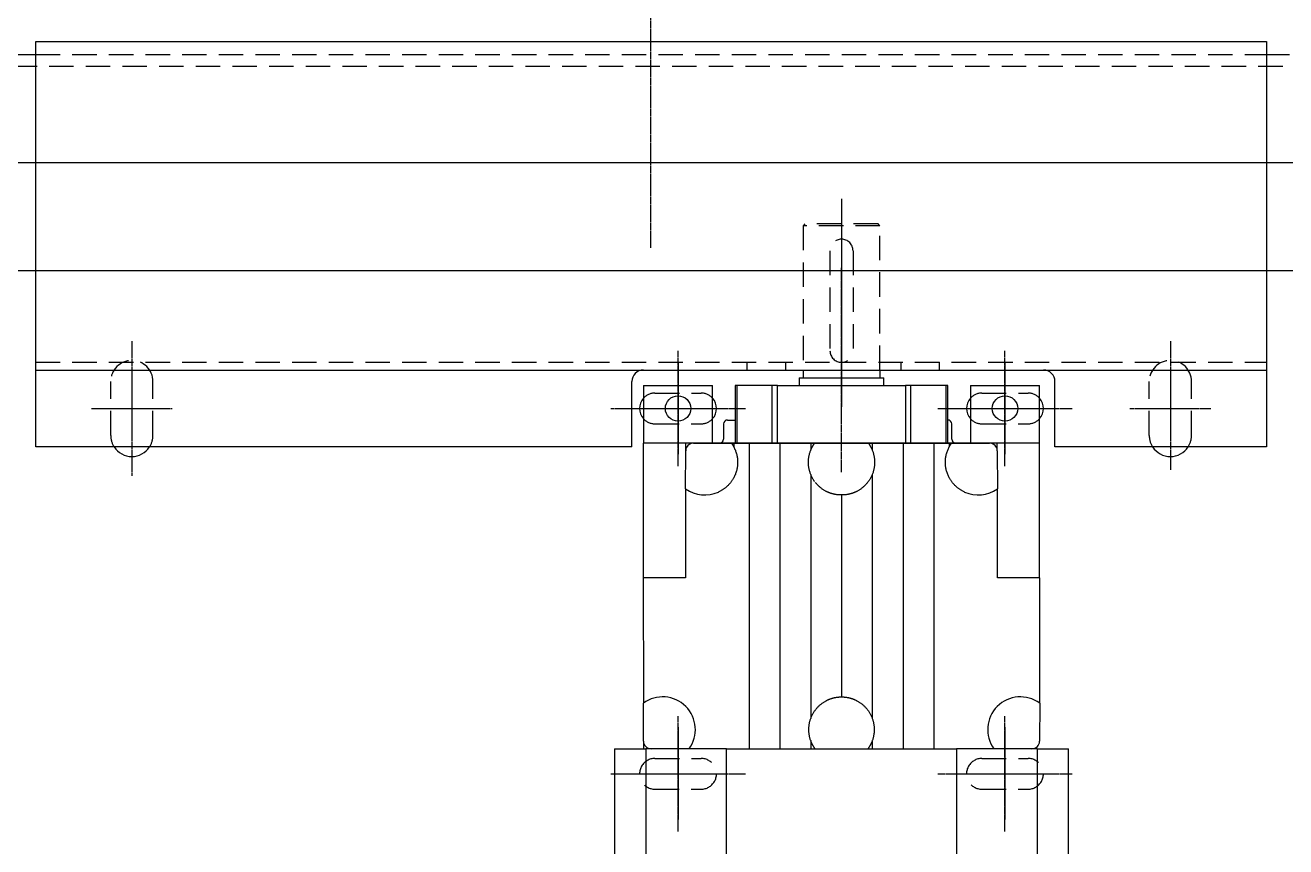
# Model space of a CAD drawing. Header units: millimetres. Extents: x 3220 to 226993, y 817 to 176024.
# Drawn here: x 44637.3 to 44965.1, y 157541.9 to 157755.5 of the extents above; entities that cross this region are included whole.
import ezdxf

# ---------------------------------------------------------------- set-up
doc = ezdxf.new("R2010")
doc.units = ezdxf.units.MM
doc.linetypes.add('HARTLIJN', pattern=[1, 0.84, -0.08, 0, -0.08])
doc.linetypes.add('HIDDEN', pattern=[9.525, 6.35, -3.175])
for name, color, linetype in [('CONSTR_LINE', 6, 'Continuous'), ('HARTLIJN', 1, 'HARTLIJN'), ('LIJN-035', 7, 'Continuous'), ('MAATVOERING', 1, 'Continuous'), ('STIPPELLIJN', 4, 'HIDDEN')]:
    doc.layers.add(name, color=color, linetype=linetype)

# ---------------------------------------------------------------- blocks, each defined once
blk = doc.blocks.new('Level 0m')
blk.add_lwpolyline([(2800, -16100), (5200, -16100), (5200, -13550), (2800, -13550)], close=True)
blk = doc.blocks.new('09.Bodem R. vk24x24 (bovenaanzicht)')
at = {"layer": 'LIJN-035'}
blk.add_line((-1235, -1235), (-1235, 1235), dxfattribs=at)
blk = doc.blocks.new('Motorreductor (baz)')
at = {"color": 7, "linetype": 'Continuous'}
for p, q in [((-88.61, 101.5), (-135.61, 101.5)), ((-88.61, 101.5), (-88.61, 93.35)), ((-88.61, 93.35), (-135.61, 93.35)), ((-86.61, 94), (-88.61, 94)), ((-88.61, 93.06), (-88.61, 93.35)), ((-88.61, 87.4), (-88.61, 93.06)), ((-88.55, 92.5), (-88.61, 92.5)), ((-86.61, 94), (-76.75, 94.02)), ((-44.11, 94.07), (-76.75, 94.02)), ((-44.11, 83.06), (-44.11, 94.07)), ((-44.11, 94), (-9.11, 94)), ((-9.11, 83), (-9.11, 94)), ((4.84, 94), (-9.11, 94)), ((5.84, 94), (4.84, 94)), ((5.84, 94), (5.84, 76)), ((-88.61, 86.69), (-88.61, 87.4)), ((-88.61, 72.42), (-88.61, 86.69)), ((-20.97, 83.02), (-44.11, 83.06)), ((-20.97, 83.02), (-11.11, 83)), ((-11.11, 83), (-9.11, 83)), ((-9.11, 2), (-9.11, 83)), ((-9.11, 81), (-9.11, 71.13)), ((-9.11, 76), (4.84, 76)), ((4.84, 76), (5.84, 76)), ((-135.61, 72.42), (-88.61, 72.42)), ((-88.61, 72.42), (-88.61, 12.58)), ((-21.78, 74.35), (-21.85, 74.5)), ((-21.71, 74.19), (-21.78, 74.35)), ((-21.63, 74.04), (-21.71, 74.19)), ((-21.55, 73.9), (-21.63, 74.04)), ((-21.47, 73.75), (-21.55, 73.9)), ((-21.38, 73.61), (-21.47, 73.75)), ((-21.3, 73.47), (-21.38, 73.61)), ((-21.21, 73.33), (-21.3, 73.47)), ((-21.12, 73.19), (-21.21, 73.33)), ((-21.03, 73.06), (-21.12, 73.19)), ((-20.93, 72.93), (-21.03, 73.06)), ((-20.84, 72.81), (-20.93, 72.93)), ((-20.74, 72.69), (-20.84, 72.81)), ((-20.65, 72.57), (-20.74, 72.69)), ((-20.55, 72.45), (-20.65, 72.57)), ((-20.44, 72.33), (-20.55, 72.45)), ((-20.34, 72.22), (-20.44, 72.33)), ((-20.23, 72.1), (-20.34, 72.22)), ((-20.12, 71.99), (-20.23, 72.1)), ((-4.11, 73.15), (-8.11, 73.15)), ((-3.11, 72.15), (-3.11, 70.15)), ((-20.01, 71.88), (-20.12, 71.99)), ((-19.9, 71.77), (-20.01, 71.88)), ((-19.78, 71.67), (-19.9, 71.77)), ((-19.66, 71.57), (-19.78, 71.67)), ((-19.54, 71.46), (-19.66, 71.57)), ((-19.42, 71.36), (-19.54, 71.46)), ((-19.3, 71.27), (-19.42, 71.36)), ((-19.17, 71.17), (-19.3, 71.27)), ((-19.05, 71.08), (-19.17, 71.17)), ((-18.92, 70.99), (-19.05, 71.08)), ((-18.79, 70.9), (-18.92, 70.99)), ((-18.65, 70.82), (-18.79, 70.9)), ((-18.52, 70.73), (-18.65, 70.82)), ((-18.38, 70.65), (-18.52, 70.73)), ((-18.25, 70.58), (-18.38, 70.65)), ((-18.11, 70.5), (-18.25, 70.58)), ((-17.9, 70.39), (-18.11, 70.5)), ((-17.69, 70.29), (-17.9, 70.39)), ((-17.47, 70.19), (-17.69, 70.29)), ((-17.26, 70.1), (-17.47, 70.19)), ((-17.03, 70.02), (-17.26, 70.1)), ((-16.81, 69.94), (-17.03, 70.02)), ((-16.58, 69.87), (-16.81, 69.94)), ((-16.35, 69.8), (-16.58, 69.87)), ((-16.11, 69.74), (-16.35, 69.8)), ((-15.88, 69.69), (-16.11, 69.74)), ((-15.64, 69.64), (-15.88, 69.69)), ((-15.41, 69.6), (-15.64, 69.64)), ((-15.17, 69.57), (-15.41, 69.6)), ((-14.93, 69.54), (-15.17, 69.57)), ((-14.69, 69.52), (-14.93, 69.54)), ((-14.46, 69.51), (-14.69, 69.52)), ((-14.23, 69.5), (-14.46, 69.51)), ((-13.99, 69.5), (-14.23, 69.5)), ((-13.76, 69.51), (-13.99, 69.5)), ((-13.52, 69.52), (-13.76, 69.51)), ((-13.29, 69.54), (-13.52, 69.52)), ((-13.05, 69.57), (-13.29, 69.54)), ((-12.81, 69.6), (-13.05, 69.57)), ((-12.58, 69.64), (-12.81, 69.6)), ((-12.34, 69.69), (-12.58, 69.64)), ((-12.1, 69.74), (-12.34, 69.69)), ((-11.87, 69.8), (-12.1, 69.74)), ((-11.64, 69.87), (-11.87, 69.8)), ((-11.41, 69.94), (-11.64, 69.87)), ((-11.19, 70.02), (-11.41, 69.94)), ((-10.96, 70.1), (-11.19, 70.02)), ((-10.74, 70.19), (-10.96, 70.1)), ((-10.53, 70.29), (-10.74, 70.19)), ((-10.32, 70.39), (-10.53, 70.29)), ((-10.11, 70.5), (-10.32, 70.39)), ((-10.08, 70.52), (-10.11, 70.5)), ((-9.11, 70.5), (-10.11, 70.5)), ((-10.05, 70.53), (-10.08, 70.52)), ((-10.02, 70.55), (-10.05, 70.53)), ((-9.99, 70.56), (-10.02, 70.55)), ((-9.96, 70.58), (-9.99, 70.56)), ((-9.93, 70.6), (-9.96, 70.58)), ((-9.9, 70.61), (-9.93, 70.6)), ((-9.87, 70.63), (-9.9, 70.61)), ((-9.84, 70.65), (-9.87, 70.63)), ((-9.81, 70.66), (-9.84, 70.65)), ((-9.78, 70.68), (-9.81, 70.66)), ((-9.76, 70.7), (-9.78, 70.68)), ((-9.73, 70.72), (-9.76, 70.7)), ((-9.7, 70.73), (-9.73, 70.72)), ((-9.67, 70.75), (-9.7, 70.73)), ((-9.64, 70.77), (-9.67, 70.75)), ((-9.61, 70.79), (-9.64, 70.77)), ((-9.58, 70.8), (-9.61, 70.79)), ((-9.55, 70.82), (-9.58, 70.8)), ((-9.53, 70.84), (-9.55, 70.82)), ((-9.5, 70.86), (-9.53, 70.84)), ((-9.47, 70.88), (-9.5, 70.86)), ((-9.44, 70.9), (-9.47, 70.88)), ((-9.41, 70.91), (-9.44, 70.9)), ((-9.39, 70.93), (-9.41, 70.91)), ((-9.36, 70.95), (-9.39, 70.93)), ((-9.33, 70.97), (-9.36, 70.95)), ((-9.3, 70.99), (-9.33, 70.97)), ((-9.27, 71.01), (-9.3, 70.99)), ((-9.25, 71.03), (-9.27, 71.01)), ((-9.22, 71.05), (-9.25, 71.03)), ((-9.19, 71.07), (-9.22, 71.05)), ((-9.16, 71.09), (-9.19, 71.07)), ((-9.14, 71.11), (-9.16, 71.09)), ((-9.11, 71.13), (-9.14, 71.11)), ((-9.11, 71.13), (-9.11, 70.5)), ((-9.11, 70.5), (-9.11, 66.5)), ((5.89, 70.15), (-9.11, 70.15)), ((5.89, 69.7), (-9.11, 69.7)), ((5.89, 69.72), (5.89, 70.15)), ((5.89, 60.52), (5.89, 69.7)), ((-9.11, 66.5), (-88.61, 66.5)), ((-9.11, 66.5), (-9.11, 62.5)), ((-9.11, 62.5), (-9.11, 58.5)), ((-9.11, 60.52), (5.89, 60.52)), ((-9.11, 59.17), (5.89, 59.17)), ((5.89, 59.17), (5.89, 60.52)), ((5.89, 59.17), (5.89, 25.83)), ((-9.11, 58.5), (-88.61, 58.5)), ((-9.11, 58.5), (-9.11, 54.5)), ((-9.11, 54.5), (-9.11, 50.5)), ((7.89, 53.5), (5.89, 53.5)), ((7.89, 53.5), (7.89, 31.5)), ((-86.48, 50.5), (-88.61, 50.5)), ((-88.61, 49.37), (-88.56, 49.41)), ((-88.56, 49.41), (-88.5, 49.45)), ((-88.5, 49.45), (-88.45, 49.49)), ((-88.45, 49.49), (-88.39, 49.53)), ((-88.39, 49.53), (-88.34, 49.56)), ((-88.34, 49.56), (-88.28, 49.6)), ((-88.28, 49.6), (-88.22, 49.64)), ((-88.22, 49.64), (-88.17, 49.68)), ((-88.17, 49.68), (-88.11, 49.71)), ((-88.11, 49.71), (-88.05, 49.75)), ((-88.05, 49.75), (-87.99, 49.78)), ((-87.99, 49.78), (-87.93, 49.82)), ((-87.93, 49.82), (-87.87, 49.85)), ((-87.87, 49.85), (-87.81, 49.89)), ((-87.81, 49.89), (-87.75, 49.92)), ((-87.75, 49.92), (-87.69, 49.95)), ((-87.69, 49.95), (-87.63, 49.99)), ((-87.63, 49.99), (-87.57, 50.02)), ((-87.57, 50.02), (-87.51, 50.05)), ((-87.51, 50.05), (-87.45, 50.08)), ((-87.45, 50.08), (-87.39, 50.11)), ((-87.39, 50.11), (-87.32, 50.15)), ((-87.32, 50.15), (-87.26, 50.18)), ((-87.26, 50.18), (-87.2, 50.21)), ((-87.2, 50.21), (-87.13, 50.23)), ((-87.13, 50.23), (-87.07, 50.26)), ((-87.07, 50.26), (-87, 50.29)), ((-87, 50.29), (-86.94, 50.32)), ((-86.94, 50.32), (-86.88, 50.35)), ((-86.88, 50.35), (-86.81, 50.37)), ((-86.81, 50.37), (-86.74, 50.4)), ((-86.74, 50.4), (-86.68, 50.43)), ((-86.68, 50.43), (-86.61, 50.45)), ((-86.61, 50.45), (-86.55, 50.48)), ((-86.55, 50.48), (-86.48, 50.5)), ((-86.48, 50.5), (-86.32, 50.56)), ((-86.32, 50.56), (-86.16, 50.61)), ((-86.16, 50.61), (-85.99, 50.66)), ((-85.99, 50.66), (-85.83, 50.7)), ((-85.83, 50.7), (-85.66, 50.75)), ((-85.66, 50.75), (-85.5, 50.79)), ((-85.5, 50.79), (-85.33, 50.82)), ((-85.33, 50.82), (-85.17, 50.86)), ((-85.17, 50.86), (-85, 50.89)), ((-85, 50.89), (-84.83, 50.91)), ((-84.83, 50.91), (-84.67, 50.93)), ((-84.67, 50.93), (-84.5, 50.95)), ((-84.5, 50.95), (-84.34, 50.97)), ((-84.34, 50.97), (-84.17, 50.98)), ((-84.17, 50.98), (-84.01, 50.99)), ((-84.01, 50.99), (-83.85, 51)), ((-83.85, 51), (-83.69, 51)), ((-83.69, 51), (-83.53, 51)), ((-83.53, 51), (-83.37, 51)), ((-83.37, 51), (-83.21, 50.99)), ((-83.21, 50.99), (-83.04, 50.98)), ((-83.04, 50.98), (-82.88, 50.97)), ((-82.88, 50.97), (-82.71, 50.95)), ((-82.71, 50.95), (-82.55, 50.93)), ((-82.55, 50.93), (-82.38, 50.91)), ((-82.38, 50.91), (-82.22, 50.89)), ((-82.22, 50.89), (-82.05, 50.86)), ((-82.05, 50.86), (-81.88, 50.82)), ((-81.88, 50.82), (-81.72, 50.79)), ((-81.72, 50.79), (-81.55, 50.75)), ((-81.55, 50.75), (-81.39, 50.7)), ((-81.39, 50.7), (-81.22, 50.66)), ((-81.22, 50.66), (-81.06, 50.61)), ((-81.06, 50.61), (-80.9, 50.56)), ((-80.9, 50.56), (-80.74, 50.5)), ((-17.25, 50.5), (-80.74, 50.5)), ((-80.74, 50.5), (-80.56, 50.43)), ((-80.56, 50.43), (-80.39, 50.37)), ((-80.39, 50.37), (-80.21, 50.29)), ((-80.21, 50.29), (-80.04, 50.22)), ((-80.04, 50.22), (-79.87, 50.14)), ((-79.87, 50.14), (-79.71, 50.05)), ((-79.71, 50.05), (-79.55, 49.97)), ((-79.55, 49.97), (-79.38, 49.88)), ((-79.38, 49.88), (-79.23, 49.78)), ((-79.23, 49.78), (-79.07, 49.69)), ((-79.07, 49.69), (-78.92, 49.59)), ((-78.92, 49.59), (-78.77, 49.49)), ((-78.77, 49.49), (-78.63, 49.39)), ((-78.63, 49.39), (-78.49, 49.28)), ((-78.49, 49.28), (-78.35, 49.18)), ((-78.35, 49.18), (-78.21, 49.07)), ((-19.53, 49.15), (-19.39, 49.26)), ((-19.12, 49.46), (-18.98, 49.57)), ((-18.98, 49.57), (-18.84, 49.66)), ((-18.84, 49.66), (-18.69, 49.76)), ((-18.69, 49.76), (-18.54, 49.85)), ((-18.54, 49.85), (-18.39, 49.95)), ((-18.39, 49.95), (-18.23, 50.03)), ((-18.23, 50.03), (-18.07, 50.12)), ((-18.07, 50.12), (-17.91, 50.2)), ((-17.91, 50.2), (-17.75, 50.28)), ((-17.75, 50.28), (-17.58, 50.36)), ((-17.58, 50.36), (-17.41, 50.43)), ((-17.41, 50.43), (-17.25, 50.5)), ((-17.25, 50.5), (-17.07, 50.57)), ((-17.07, 50.57), (-16.9, 50.63)), ((-16.9, 50.63), (-16.72, 50.69)), ((-16.72, 50.69), (-16.54, 50.75)), ((-16.54, 50.75), (-16.36, 50.8)), ((-16.36, 50.8), (-16.18, 50.84)), ((-16.18, 50.84), (-16, 50.89)), ((-16, 50.89), (-15.82, 50.93)), ((-15.82, 50.93), (-15.63, 50.96)), ((-15.63, 50.96), (-15.45, 50.99)), ((-15.45, 50.99), (-15.27, 51.02)), ((-15.27, 51.02), (-15.09, 51.04)), ((-15.09, 51.04), (-14.91, 51.06)), ((-14.91, 51.06), (-14.73, 51.08)), ((-14.73, 51.08), (-14.55, 51.09)), ((-14.55, 51.09), (-14.37, 51.1)), ((-14.37, 51.1), (-14.2, 51.1)), ((-14.2, 51.1), (-14.02, 51.1)), ((-14.02, 51.1), (-13.85, 51.1)), ((-13.85, 51.1), (-13.67, 51.09)), ((-13.67, 51.09), (-13.49, 51.08)), ((-13.49, 51.08), (-13.31, 51.06)), ((-13.31, 51.06), (-13.13, 51.04)), ((-13.13, 51.04), (-12.95, 51.02)), ((-12.95, 51.02), (-12.76, 50.99)), ((-12.76, 50.99), (-12.58, 50.96)), ((-12.58, 50.96), (-12.4, 50.93)), ((-12.4, 50.93), (-12.22, 50.89)), ((-12.22, 50.89), (-12.04, 50.84)), ((-12.04, 50.84), (-11.86, 50.8)), ((-11.86, 50.8), (-11.68, 50.75)), ((-11.68, 50.75), (-11.5, 50.69)), ((-11.5, 50.69), (-11.32, 50.63)), ((-11.32, 50.63), (-11.15, 50.57)), ((-11.15, 50.57), (-10.97, 50.5)), ((-10.97, 50.5), (-10.91, 50.48)), ((-9.11, 50.5), (-10.97, 50.5)), ((-10.91, 50.48), (-10.86, 50.45)), ((-10.86, 50.45), (-10.8, 50.43)), ((-10.8, 50.43), (-10.74, 50.4)), ((-10.74, 50.4), (-10.68, 50.38)), ((-10.68, 50.38), (-10.62, 50.35)), ((-10.62, 50.35), (-10.57, 50.33)), ((-10.57, 50.33), (-10.51, 50.3)), ((-10.51, 50.3), (-10.46, 50.27)), ((-10.46, 50.27), (-10.4, 50.25)), ((-10.4, 50.25), (-10.34, 50.22)), ((-10.34, 50.22), (-10.29, 50.19)), ((-10.29, 50.19), (-10.23, 50.17)), ((-10.23, 50.17), (-10.18, 50.14)), ((-10.18, 50.14), (-10.13, 50.11)), ((-10.13, 50.11), (-10.07, 50.08)), ((-10.07, 50.08), (-10.02, 50.05)), ((-10.02, 50.05), (-9.96, 50.02)), ((-9.96, 50.02), (-9.91, 49.99)), ((-9.91, 49.99), (-9.86, 49.96)), ((-9.86, 49.96), (-9.81, 49.93)), ((-9.81, 49.93), (-9.76, 49.9)), ((-9.76, 49.9), (-9.71, 49.87)), ((-9.71, 49.87), (-9.66, 49.84)), ((-9.66, 49.84), (-9.61, 49.81)), ((-9.61, 49.81), (-9.56, 49.78)), ((-9.56, 49.78), (-9.51, 49.75)), ((-9.51, 49.75), (-9.46, 49.71)), ((-9.46, 49.71), (-9.41, 49.68)), ((-9.41, 49.68), (-9.36, 49.65)), ((-9.36, 49.65), (-9.31, 49.61)), ((-9.31, 49.61), (-9.26, 49.58)), ((-9.26, 49.58), (-9.21, 49.54)), ((-9.21, 49.54), (-9.16, 49.51)), ((-9.16, 49.51), (-9.11, 49.47)), ((-9.11, 50.5), (-9.11, 49.47)), ((-9.11, 49.47), (-9.11, 35.53)), ((-78.21, 49.07), (-78.08, 48.95)), ((-78.08, 48.95), (-77.94, 48.83)), ((-77.94, 48.83), (-77.81, 48.71)), ((-77.81, 48.71), (-77.68, 48.59)), ((-77.68, 48.59), (-77.55, 48.46)), ((-77.55, 48.46), (-77.43, 48.33)), ((-77.43, 48.33), (-77.3, 48.2)), ((-77.3, 48.2), (-77.19, 48.07)), ((-77.19, 48.07), (-77.07, 47.93)), ((-77.07, 47.93), (-76.96, 47.79)), ((-76.96, 47.79), (-76.85, 47.65)), ((-76.85, 47.65), (-76.74, 47.51)), ((-76.74, 47.51), (-76.64, 47.37)), ((-76.64, 47.37), (-76.54, 47.22)), ((-76.54, 47.22), (-76.45, 47.08)), ((-76.45, 47.08), (-76.36, 46.94)), ((-76.36, 46.94), (-76.27, 46.79)), ((-76.27, 46.79), (-76.19, 46.64)), ((-76.19, 46.64), (-76.11, 46.5)), ((-76.11, 46.5), (-76.06, 46.4)), ((-76.06, 46.4), (-76.01, 46.3)), ((-76.01, 46.3), (-75.96, 46.2)), ((-75.96, 46.2), (-75.91, 46.1)), ((-75.91, 46.1), (-75.86, 45.99)), ((-75.86, 45.99), (-75.81, 45.89)), ((-75.81, 45.89), (-75.77, 45.78)), ((-21.99, 45.79), (-21.95, 45.89)), ((-21.95, 45.89), (-21.9, 46)), ((-21.9, 46), (-21.86, 46.1)), ((-21.86, 46.1), (-21.81, 46.2)), ((-21.81, 46.2), (-21.76, 46.3)), ((-21.76, 46.3), (-21.71, 46.4)), ((-21.71, 46.4), (-21.66, 46.5)), ((-21.66, 46.5), (-21.59, 46.64)), ((-21.59, 46.64), (-21.51, 46.78)), ((-21.51, 46.78), (-21.43, 46.93)), ((-21.43, 46.93), (-21.34, 47.07)), ((-21.34, 47.07), (-21.25, 47.21)), ((-21.25, 47.21), (-21.16, 47.35)), ((-21.16, 47.35), (-21.06, 47.49)), ((-21.06, 47.49), (-20.96, 47.63)), ((-20.96, 47.63), (-20.86, 47.77)), ((-20.86, 47.77), (-20.75, 47.91)), ((-20.75, 47.91), (-20.64, 48.04)), ((-20.64, 48.04), (-20.53, 48.17)), ((-20.53, 48.17), (-20.41, 48.31)), ((-20.41, 48.31), (-20.29, 48.43)), ((-20.29, 48.43), (-20.17, 48.56)), ((-20.17, 48.56), (-20.04, 48.68)), ((-20.04, 48.68), (-19.92, 48.81)), ((-19.92, 48.81), (-19.79, 48.92)), ((-19.79, 48.92), (-19.66, 49.04)), ((-19.66, 49.04), (-19.53, 49.15)), ((-75.77, 45.78), (-75.72, 45.67)), ((-75.72, 45.67), (-75.68, 45.56)), ((-75.68, 45.56), (-75.64, 45.45)), ((-75.64, 45.45), (-75.6, 45.34)), ((-75.6, 45.34), (-75.56, 45.23)), ((-75.56, 45.23), (-75.52, 45.12)), ((-75.52, 45.12), (-75.49, 45)), ((-75.49, 45), (-75.45, 44.89)), ((-75.45, 44.89), (-75.42, 44.77)), ((-75.42, 44.77), (-75.39, 44.66)), ((-75.39, 44.66), (-75.36, 44.54)), ((-75.36, 44.54), (-75.33, 44.42)), ((-75.33, 44.42), (-75.3, 44.31)), ((-75.3, 44.31), (-75.28, 44.19)), ((-75.28, 44.19), (-75.25, 44.07)), ((-75.25, 44.07), (-75.23, 43.95)), ((-75.23, 43.95), (-75.21, 43.83)), ((-75.21, 43.83), (-75.2, 43.71)), ((-75.2, 43.71), (-75.18, 43.59)), ((-75.18, 43.59), (-75.16, 43.47)), ((-75.16, 43.47), (-75.15, 43.35)), ((-75.15, 43.35), (-75.14, 43.23)), ((-75.14, 43.23), (-75.13, 43.11)), ((-75.13, 43.11), (-75.12, 42.98)), ((-75.12, 42.98), (-75.12, 42.86)), ((-75.12, 42.86), (-75.11, 42.74)), ((-75.11, 42.74), (-75.11, 42.62)), ((-75.11, 42.62), (-75.11, 42.5)), ((-22.61, 42.79), (-22.6, 42.91)), ((-22.61, 42.67), (-22.61, 42.79)), ((-22.61, 42.55), (-22.61, 42.67)), ((-22.6, 43.03), (-22.59, 43.15)), ((-22.6, 42.91), (-22.6, 43.03)), ((-22.59, 43.15), (-22.58, 43.27)), ((-22.58, 43.27), (-22.57, 43.39)), ((-22.57, 43.39), (-22.56, 43.5)), ((-22.56, 43.5), (-22.55, 43.62)), ((-22.55, 43.62), (-22.53, 43.74)), ((-22.53, 43.74), (-22.51, 43.86)), ((-22.51, 43.86), (-22.5, 43.98)), ((-22.5, 43.98), (-22.48, 44.1)), ((-22.48, 44.1), (-22.45, 44.21)), ((-22.45, 44.21), (-22.43, 44.33)), ((-22.43, 44.33), (-22.41, 44.45)), ((-22.41, 44.45), (-22.38, 44.56)), ((-22.38, 44.56), (-22.35, 44.68)), ((-22.35, 44.68), (-22.32, 44.79)), ((-22.32, 44.79), (-22.29, 44.91)), ((-22.29, 44.91), (-22.26, 45.02)), ((-22.26, 45.02), (-22.22, 45.13)), ((-22.22, 45.13), (-22.19, 45.24)), ((-22.19, 45.24), (-22.15, 45.35)), ((-22.15, 45.35), (-22.11, 45.46)), ((-22.11, 45.46), (-22.07, 45.57)), ((-22.07, 45.57), (-22.03, 45.68)), ((-22.03, 45.68), (-21.99, 45.79)), ((-75.72, 39.33), (-75.77, 39.22)), ((-75.68, 39.44), (-75.72, 39.33)), ((-75.64, 39.55), (-75.68, 39.44)), ((-75.6, 39.66), (-75.64, 39.55)), ((-75.56, 39.77), (-75.6, 39.66)), ((-75.52, 39.89), (-75.56, 39.77)), ((-75.49, 40), (-75.52, 39.89)), ((-75.45, 40.11), (-75.49, 40)), ((-75.42, 40.23), (-75.45, 40.11)), ((-75.39, 40.34), (-75.42, 40.23)), ((-75.36, 40.46), (-75.39, 40.34)), ((-75.33, 40.58), (-75.36, 40.46)), ((-75.3, 40.7), (-75.33, 40.58)), ((-75.28, 40.81), (-75.3, 40.7)), ((-75.25, 40.93), (-75.28, 40.81)), ((-75.23, 41.05), (-75.25, 40.93)), ((-75.21, 41.17), (-75.23, 41.05)), ((-75.19, 41.29), (-75.21, 41.17)), ((-75.18, 41.41), (-75.19, 41.29)), ((-75.16, 41.53), (-75.18, 41.41)), ((-75.15, 41.65), (-75.16, 41.53)), ((-75.14, 41.77), (-75.15, 41.65)), ((-75.13, 41.9), (-75.14, 41.77)), ((-75.12, 42.02), (-75.13, 41.9)), ((-75.11, 42.26), (-75.12, 42.14)), ((-75.12, 42.14), (-75.12, 42.02)), ((-22.61, 42.5), (-75.11, 42.5)), ((-75.11, 42.5), (-75.11, 42.38)), ((-75.11, 42.38), (-75.11, 42.26)), ((-22.61, 42.54), (-22.61, 42.55)), ((-22.61, 42.55), (-22.61, 42.55)), ((-22.61, 42.55), (-22.61, 42.55)), ((-22.61, 42.55), (-22.61, 42.55)), ((-22.61, 42.53), (-22.61, 42.54)), ((-22.61, 42.54), (-22.61, 42.54)), ((-22.61, 42.54), (-22.61, 42.54)), ((-22.61, 42.54), (-22.61, 42.54)), ((-22.61, 42.54), (-22.61, 42.54)), ((-22.61, 42.54), (-22.61, 42.54)), ((-22.61, 42.54), (-22.61, 42.54)), ((-22.61, 42.52), (-22.61, 42.53)), ((-22.61, 42.53), (-22.61, 42.53)), ((-22.61, 42.53), (-22.61, 42.53)), ((-22.61, 42.53), (-22.61, 42.53)), ((-22.61, 42.53), (-22.61, 42.53)), ((-22.61, 42.53), (-22.61, 42.53)), ((-22.61, 42.53), (-22.61, 42.53)), ((-22.61, 42.51), (-22.61, 42.52)), ((-22.61, 42.52), (-22.61, 42.52)), ((-22.61, 42.52), (-22.61, 42.52)), ((-22.61, 42.52), (-22.61, 42.52)), ((-22.61, 42.52), (-22.61, 42.52)), ((-22.61, 42.52), (-22.61, 42.52)), ((-22.61, 42.52), (-22.61, 42.52)), ((-22.61, 42.5), (-22.61, 42.51)), ((-22.61, 42.51), (-22.61, 42.51)), ((-22.61, 42.51), (-22.61, 42.51)), ((-22.61, 42.51), (-22.61, 42.51)), ((-22.61, 42.51), (-22.61, 42.51)), ((-22.61, 42.51), (-22.61, 42.51)), ((-22.61, 42.51), (-22.61, 42.51)), ((-22.61, 42.5), (-22.61, 42.5)), ((-22.61, 42.5), (-22.61, 42.5)), ((-22.61, 42.5), (-22.61, 42.5)), ((-22.61, 42.49), (-22.61, 42.5)), ((-22.61, 42.5), (-22.61, 42.5)), ((-22.61, 42.5), (-22.61, 42.5)), ((-22.61, 42.5), (-22.61, 42.5)), ((-22.61, 42.48), (-22.61, 42.49)), ((-22.61, 42.49), (-22.61, 42.49)), ((-22.61, 42.49), (-22.61, 42.49)), ((-22.61, 42.49), (-22.61, 42.49)), ((-22.61, 42.49), (-22.61, 42.49)), ((-22.61, 42.49), (-22.61, 42.49)), ((-22.61, 42.49), (-22.61, 42.49)), ((-22.61, 42.47), (-22.61, 42.48)), ((-22.61, 42.48), (-22.61, 42.48)), ((-22.61, 42.48), (-22.61, 42.48)), ((-22.61, 42.48), (-22.61, 42.48)), ((-22.61, 42.48), (-22.61, 42.48)), ((-22.61, 42.48), (-22.61, 42.48)), ((-22.61, 42.48), (-22.61, 42.48)), ((-22.61, 42.46), (-22.61, 42.47)), ((-22.61, 42.47), (-22.61, 42.47)), ((-22.61, 42.47), (-22.61, 42.47)), ((-22.61, 42.47), (-22.61, 42.47)), ((-22.61, 42.47), (-22.61, 42.47)), ((-22.61, 42.47), (-22.61, 42.47)), ((-22.61, 42.47), (-22.61, 42.47)), ((-22.61, 42.45), (-22.61, 42.46)), ((-22.61, 42.46), (-22.61, 42.46)), ((-22.61, 42.46), (-22.61, 42.46)), ((-22.61, 42.46), (-22.61, 42.46)), ((-22.61, 42.46), (-22.61, 42.46)), ((-22.61, 42.46), (-22.61, 42.46)), ((-22.61, 42.46), (-22.61, 42.46)), ((-22.61, 42.45), (-22.61, 42.45)), ((-22.61, 42.45), (-22.61, 42.45)), ((-22.61, 42.45), (-22.61, 42.45)), ((-22.61, 42.33), (-22.61, 42.45)), ((-22.61, 42.21), (-22.61, 42.33)), ((-22.6, 42.09), (-22.61, 42.21)), ((-22.6, 41.97), (-22.6, 42.09)), ((-22.59, 41.85), (-22.6, 41.97)), ((-22.58, 41.73), (-22.59, 41.85)), ((-22.57, 41.62), (-22.58, 41.73)), ((-22.56, 41.5), (-22.57, 41.62)), ((-22.55, 41.38), (-22.56, 41.5)), ((-22.53, 41.26), (-22.55, 41.38)), ((-22.51, 41.14), (-22.53, 41.26)), ((-22.5, 41.02), (-22.51, 41.14)), ((-22.48, 40.9), (-22.5, 41.02)), ((-22.45, 40.79), (-22.48, 40.9)), ((-22.43, 40.67), (-22.45, 40.79)), ((-22.41, 40.55), (-22.43, 40.67)), ((-22.38, 40.44), (-22.41, 40.55)), ((-22.35, 40.32), (-22.38, 40.44)), ((-22.32, 40.21), (-22.35, 40.32)), ((-22.29, 40.1), (-22.32, 40.21)), ((-22.26, 39.98), (-22.29, 40.1)), ((-22.22, 39.87), (-22.26, 39.98)), ((-22.19, 39.76), (-22.22, 39.87)), ((-22.15, 39.65), (-22.19, 39.76)), ((-22.11, 39.54), (-22.15, 39.65)), ((-22.07, 39.43), (-22.11, 39.54)), ((-22.03, 39.32), (-22.07, 39.43)), ((-9.49, 42.6), (-9.52, 42.55)), ((-9.52, 42.55), (-9.49, 42.5)), ((-9.49, 42.5), (-9.52, 42.45)), ((-9.52, 42.45), (-9.49, 42.4)), ((-78.07, 36.05), (-78.21, 35.94)), ((-77.94, 36.17), (-78.07, 36.05)), ((-77.8, 36.29), (-77.94, 36.17)), ((-77.67, 36.42), (-77.8, 36.29)), ((-77.55, 36.54), (-77.67, 36.42)), ((-77.42, 36.67), (-77.55, 36.54)), ((-77.3, 36.81), (-77.42, 36.67)), ((-77.18, 36.94), (-77.3, 36.81)), ((-77.06, 37.08), (-77.18, 36.94)), ((-76.95, 37.21), (-77.06, 37.08)), ((-76.84, 37.35), (-76.95, 37.21)), ((-76.74, 37.5), (-76.84, 37.35)), ((-76.64, 37.64), (-76.74, 37.5)), ((-76.54, 37.78), (-76.64, 37.64)), ((-76.45, 37.92), (-76.54, 37.78)), ((-76.36, 38.07), (-76.45, 37.92)), ((-76.27, 38.21), (-76.36, 38.07)), ((-76.19, 38.36), (-76.27, 38.21)), ((-76.11, 38.5), (-76.19, 38.36)), ((-76.06, 38.6), (-76.11, 38.5)), ((-76.01, 38.7), (-76.06, 38.6)), ((-75.95, 38.8), (-76.01, 38.7)), ((-75.91, 38.91), (-75.95, 38.8)), ((-75.86, 39.01), (-75.91, 38.91)), ((-75.81, 39.12), (-75.86, 39.01)), ((-75.77, 39.22), (-75.81, 39.12)), ((-21.99, 39.22), (-22.03, 39.32)), ((-21.95, 39.11), (-21.99, 39.22)), ((-21.9, 39.01), (-21.95, 39.11)), ((-21.86, 38.9), (-21.9, 39.01)), ((-21.81, 38.8), (-21.86, 38.9)), ((-21.76, 38.7), (-21.81, 38.8)), ((-21.71, 38.6), (-21.76, 38.7)), ((-21.66, 38.5), (-21.71, 38.6)), ((-21.59, 38.36), (-21.66, 38.5)), ((-21.51, 38.22), (-21.59, 38.36)), ((-21.43, 38.08), (-21.51, 38.22)), ((-21.34, 37.94), (-21.43, 38.08)), ((-21.25, 37.79), (-21.34, 37.94)), ((-21.16, 37.65), (-21.25, 37.79)), ((-21.06, 37.51), (-21.16, 37.65)), ((-20.96, 37.38), (-21.06, 37.51)), ((-20.86, 37.24), (-20.96, 37.38)), ((-20.75, 37.1), (-20.86, 37.24)), ((-20.64, 36.97), (-20.75, 37.1)), ((-20.53, 36.83), (-20.64, 36.97)), ((-20.42, 36.7), (-20.53, 36.83)), ((-20.3, 36.57), (-20.42, 36.7)), ((-20.17, 36.45), (-20.3, 36.57)), ((-20.05, 36.32), (-20.17, 36.45)), ((-19.92, 36.2), (-20.05, 36.32)), ((-19.79, 36.08), (-19.92, 36.2)), ((-19.66, 35.97), (-19.79, 36.08)), ((-88.56, 35.59), (-88.61, 35.63)), ((-86.48, 34.5), (-88.61, 34.5)), ((-88.5, 35.55), (-88.56, 35.59)), ((-88.45, 35.51), (-88.5, 35.55)), ((-88.39, 35.47), (-88.45, 35.51)), ((-88.34, 35.44), (-88.39, 35.47)), ((-88.28, 35.4), (-88.34, 35.44)), ((-88.22, 35.36), (-88.28, 35.4)), ((-88.17, 35.32), (-88.22, 35.36)), ((-88.11, 35.29), (-88.17, 35.32)), ((-88.05, 35.25), (-88.11, 35.29)), ((-87.99, 35.22), (-88.05, 35.25)), ((-87.93, 35.18), (-87.99, 35.22)), ((-87.87, 35.15), (-87.93, 35.18)), ((-87.81, 35.11), (-87.87, 35.15)), ((-87.75, 35.08), (-87.81, 35.11)), ((-87.69, 35.05), (-87.75, 35.08)), ((-87.63, 35.01), (-87.69, 35.05)), ((-87.57, 34.98), (-87.63, 35.01)), ((-87.51, 34.95), (-87.57, 34.98)), ((-87.45, 34.92), (-87.51, 34.95)), ((-87.39, 34.89), (-87.45, 34.92)), ((-87.32, 34.85), (-87.39, 34.89)), ((-87.26, 34.82), (-87.32, 34.85)), ((-87.2, 34.79), (-87.26, 34.82)), ((-87.13, 34.77), (-87.2, 34.79)), ((-87.07, 34.74), (-87.13, 34.77)), ((-87, 34.71), (-87.07, 34.74)), ((-86.94, 34.68), (-87, 34.71)), ((-86.88, 34.65), (-86.94, 34.68)), ((-86.81, 34.63), (-86.88, 34.65)), ((-86.74, 34.6), (-86.81, 34.63)), ((-86.68, 34.57), (-86.74, 34.6)), ((-86.61, 34.55), (-86.68, 34.57)), ((-86.55, 34.52), (-86.61, 34.55)), ((-86.48, 34.5), (-86.55, 34.52)), ((-86.32, 34.44), (-86.48, 34.5)), ((-86.16, 34.39), (-86.32, 34.44)), ((-85.99, 34.34), (-86.16, 34.39)), ((-85.83, 34.3), (-85.99, 34.34)), ((-85.66, 34.25), (-85.83, 34.3)), ((-85.5, 34.21), (-85.66, 34.25)), ((-85.33, 34.18), (-85.5, 34.21)), ((-85.17, 34.14), (-85.33, 34.18)), ((-85, 34.11), (-85.17, 34.14)), ((-84.84, 34.09), (-85, 34.11)), ((-84.67, 34.07), (-84.84, 34.09)), ((-84.5, 34.05), (-84.67, 34.07)), ((-84.34, 34.03), (-84.5, 34.05)), ((-84.18, 34.02), (-84.34, 34.03)), ((-84.01, 34.01), (-84.18, 34.02)), ((-83.85, 34), (-84.01, 34.01)), ((-83.69, 34), (-83.85, 34)), ((-83.53, 34), (-83.69, 34)), ((-83.37, 34), (-83.53, 34)), ((-83.21, 34.01), (-83.37, 34)), ((-83.04, 34.02), (-83.21, 34.01)), ((-82.88, 34.03), (-83.04, 34.02)), ((-82.71, 34.05), (-82.88, 34.03)), ((-82.55, 34.07), (-82.71, 34.05)), ((-82.38, 34.09), (-82.55, 34.07)), ((-82.22, 34.11), (-82.38, 34.09)), ((-82.05, 34.14), (-82.22, 34.11)), ((-81.88, 34.18), (-82.05, 34.14)), ((-81.72, 34.21), (-81.88, 34.18)), ((-81.55, 34.25), (-81.72, 34.21)), ((-81.39, 34.3), (-81.55, 34.25)), ((-81.22, 34.34), (-81.39, 34.3)), ((-81.06, 34.39), (-81.22, 34.34)), ((-80.9, 34.44), (-81.06, 34.39)), ((-80.74, 34.5), (-80.9, 34.44)), ((-80.56, 34.57), (-80.74, 34.5)), ((-17.25, 34.5), (-80.74, 34.5)), ((-80.38, 34.64), (-80.56, 34.57)), ((-80.21, 34.71), (-80.38, 34.64)), ((-80.04, 34.78), (-80.21, 34.71)), ((-79.87, 34.87), (-80.04, 34.78)), ((-79.71, 34.95), (-79.87, 34.87)), ((-79.54, 35.04), (-79.71, 34.95)), ((-79.38, 35.13), (-79.54, 35.04)), ((-79.22, 35.22), (-79.38, 35.13)), ((-79.07, 35.31), (-79.22, 35.22)), ((-78.92, 35.41), (-79.07, 35.31)), ((-78.77, 35.51), (-78.92, 35.41)), ((-78.62, 35.61), (-78.77, 35.51)), ((-78.48, 35.72), (-78.62, 35.61)), ((-78.34, 35.83), (-78.48, 35.72)), ((-78.21, 35.94), (-78.34, 35.83)), ((-19.53, 35.85), (-19.66, 35.97)), ((-19.4, 35.75), (-19.53, 35.85)), ((-19.26, 35.64), (-19.4, 35.75)), ((-19.12, 35.54), (-19.26, 35.64)), ((-18.98, 35.44), (-19.12, 35.54)), ((-18.84, 35.34), (-18.98, 35.44)), ((-18.69, 35.24), (-18.84, 35.34)), ((-18.54, 35.15), (-18.69, 35.24)), ((-18.39, 35.06), (-18.54, 35.15)), ((-18.23, 34.97), (-18.39, 35.06)), ((-18.07, 34.88), (-18.23, 34.97)), ((-17.91, 34.8), (-18.07, 34.88)), ((-17.75, 34.72), (-17.91, 34.8)), ((-17.58, 34.64), (-17.75, 34.72)), ((-17.42, 34.57), (-17.58, 34.64)), ((-17.25, 34.5), (-17.42, 34.57)), ((-17.07, 34.43), (-17.25, 34.5)), ((-16.9, 34.37), (-17.07, 34.43)), ((-16.72, 34.31), (-16.9, 34.37)), ((-16.54, 34.25), (-16.72, 34.31)), ((-16.36, 34.2), (-16.54, 34.25)), ((-16.18, 34.16), (-16.36, 34.2)), ((-16, 34.11), (-16.18, 34.16)), ((-15.82, 34.07), (-16, 34.11)), ((-15.63, 34.04), (-15.82, 34.07)), ((-15.45, 34.01), (-15.63, 34.04)), ((-15.27, 33.98), (-15.45, 34.01)), ((-15.09, 33.96), (-15.27, 33.98)), ((-14.91, 33.94), (-15.09, 33.96)), ((-14.73, 33.92), (-14.91, 33.94)), ((-14.55, 33.91), (-14.73, 33.92)), ((-14.37, 33.9), (-14.55, 33.91)), ((-14.2, 33.9), (-14.37, 33.9)), ((-14.02, 33.9), (-14.2, 33.9)), ((-13.84, 33.9), (-14.02, 33.9)), ((-13.67, 33.91), (-13.84, 33.9)), ((-13.49, 33.92), (-13.67, 33.91)), ((-13.31, 33.94), (-13.49, 33.92)), ((-13.13, 33.96), (-13.31, 33.94)), ((-12.95, 33.98), (-13.13, 33.96)), ((-12.76, 34.01), (-12.95, 33.98)), ((-12.58, 34.04), (-12.76, 34.01)), ((-12.4, 34.07), (-12.58, 34.04)), ((-12.22, 34.11), (-12.4, 34.07)), ((-12.04, 34.16), (-12.22, 34.11)), ((-11.86, 34.2), (-12.04, 34.16)), ((-11.68, 34.25), (-11.86, 34.2)), ((-11.5, 34.31), (-11.68, 34.25)), ((-11.32, 34.37), (-11.5, 34.31)), ((-11.15, 34.43), (-11.32, 34.37)), ((-10.97, 34.5), (-11.15, 34.43)), ((-10.91, 34.52), (-10.97, 34.5)), ((-9.11, 34.5), (-10.97, 34.5)), ((-10.86, 34.55), (-10.91, 34.52)), ((-10.8, 34.57), (-10.86, 34.55)), ((-10.74, 34.6), (-10.8, 34.57)), ((-10.68, 34.62), (-10.74, 34.6)), ((-10.62, 34.65), (-10.68, 34.62)), ((-10.57, 34.67), (-10.62, 34.65)), ((-10.51, 34.7), (-10.57, 34.67)), ((-10.46, 34.73), (-10.51, 34.7)), ((-10.4, 34.75), (-10.46, 34.73)), ((-10.34, 34.78), (-10.4, 34.75)), ((-10.29, 34.81), (-10.34, 34.78)), ((-10.23, 34.83), (-10.29, 34.81)), ((-10.18, 34.86), (-10.23, 34.83)), ((-10.13, 34.89), (-10.18, 34.86)), ((-10.07, 34.92), (-10.13, 34.89)), ((-10.02, 34.95), (-10.07, 34.92)), ((-9.97, 34.98), (-10.02, 34.95)), ((-9.91, 35.01), (-9.97, 34.98)), ((-9.86, 35.04), (-9.91, 35.01)), ((-9.81, 35.07), (-9.86, 35.04)), ((-9.76, 35.1), (-9.81, 35.07)), ((-9.71, 35.13), (-9.76, 35.1)), ((-9.66, 35.16), (-9.71, 35.13)), ((-9.61, 35.19), (-9.66, 35.16)), ((-9.56, 35.22), (-9.61, 35.19)), ((-9.51, 35.25), (-9.56, 35.22)), ((-9.46, 35.29), (-9.51, 35.25)), ((-9.41, 35.32), (-9.46, 35.29)), ((-9.36, 35.35), (-9.41, 35.32)), ((-9.31, 35.39), (-9.36, 35.35)), ((-9.26, 35.42), (-9.31, 35.39)), ((-9.21, 35.46), (-9.26, 35.42)), ((-9.16, 35.49), (-9.21, 35.46)), ((-9.11, 35.53), (-9.16, 35.49)), ((-9.11, 35.53), (-9.11, 34.5)), ((-9.11, 34.5), (-9.11, 30.5)), ((-9.11, 30.5), (-9.11, 26.5)), ((5.89, 31.5), (7.89, 31.5)), ((-9.11, 26.5), (-88.61, 26.5)), ((-9.11, 26.5), (-9.11, 22.5)), ((5.89, 25.83), (-9.11, 25.83)), ((-9.11, 24.48), (5.89, 24.48)), ((5.89, 24.48), (5.89, 25.83)), ((5.89, 15.3), (5.89, 24.48)), ((-9.11, 22.5), (-9.11, 18.5)), ((-9.11, 18.5), (-88.61, 18.5)), ((-9.11, 18.5), (-9.11, 14.5)), ((-20.11, 13.02), (-20, 13.12)), ((-20, 13.12), (-19.89, 13.23)), ((-19.89, 13.23), (-19.77, 13.34)), ((-19.77, 13.34), (-19.66, 13.44)), ((-19.66, 13.44), (-19.54, 13.54)), ((-19.54, 13.54), (-19.42, 13.64)), ((-19.42, 13.64), (-19.29, 13.74)), ((-19.29, 13.74), (-19.17, 13.83)), ((-19.17, 13.83), (-19.04, 13.92)), ((-19.04, 13.92), (-18.91, 14.01)), ((-18.91, 14.01), (-18.78, 14.1)), ((-18.78, 14.1), (-18.65, 14.18)), ((-18.65, 14.18), (-18.52, 14.27)), ((-18.52, 14.27), (-18.38, 14.35)), ((-18.38, 14.35), (-18.25, 14.42)), ((-18.25, 14.42), (-18.11, 14.5)), ((-18.11, 14.5), (-17.9, 14.61)), ((-17.9, 14.61), (-17.69, 14.71)), ((-17.69, 14.71), (-17.47, 14.81)), ((-17.47, 14.81), (-17.25, 14.9)), ((-17.25, 14.9), (-17.03, 14.98)), ((-17.03, 14.98), (-16.8, 15.06)), ((-16.8, 15.06), (-16.57, 15.13)), ((-16.57, 15.13), (-16.34, 15.2)), ((-16.34, 15.2), (-16.11, 15.26)), ((-16.11, 15.26), (-15.88, 15.31)), ((-15.88, 15.31), (-15.64, 15.36)), ((-15.64, 15.36), (-15.4, 15.4)), ((-15.4, 15.4), (-15.17, 15.43)), ((-15.17, 15.43), (-14.93, 15.46)), ((-14.93, 15.46), (-14.69, 15.48)), ((-14.69, 15.48), (-14.46, 15.49)), ((-14.46, 15.49), (-14.23, 15.5)), ((-14.23, 15.5), (-13.99, 15.5)), ((-13.99, 15.5), (-13.76, 15.49)), ((-13.76, 15.49), (-13.52, 15.48)), ((-13.52, 15.48), (-13.29, 15.46)), ((-13.29, 15.46), (-13.05, 15.43)), ((-13.05, 15.43), (-12.81, 15.4)), ((-12.81, 15.4), (-12.58, 15.36)), ((-12.58, 15.36), (-12.34, 15.31)), ((-12.34, 15.31), (-12.11, 15.26)), ((-12.11, 15.26), (-11.87, 15.2)), ((-11.87, 15.2), (-11.64, 15.13)), ((-11.64, 15.13), (-11.41, 15.06)), ((-11.41, 15.06), (-11.19, 14.98)), ((-11.19, 14.98), (-10.96, 14.9)), ((-10.96, 14.9), (-10.75, 14.81)), ((-10.75, 14.81), (-10.53, 14.71)), ((-10.53, 14.71), (-10.32, 14.61)), ((-10.32, 14.61), (-10.11, 14.5)), ((-10.11, 14.5), (-10.08, 14.48)), ((-9.11, 14.5), (-10.11, 14.5)), ((-10.08, 14.48), (-10.05, 14.47)), ((-10.05, 14.47), (-10.02, 14.45)), ((-10.02, 14.45), (-9.99, 14.44)), ((-9.99, 14.44), (-9.96, 14.42)), ((-9.96, 14.42), (-9.93, 14.4)), ((-9.93, 14.4), (-9.9, 14.39)), ((-9.9, 14.39), (-9.87, 14.37)), ((-9.87, 14.37), (-9.84, 14.35)), ((-9.84, 14.35), (-9.81, 14.34)), ((-9.81, 14.34), (-9.78, 14.32)), ((-9.78, 14.32), (-9.76, 14.3)), ((-9.76, 14.3), (-9.73, 14.28)), ((-9.73, 14.28), (-9.7, 14.27)), ((-9.7, 14.27), (-9.67, 14.25)), ((-9.67, 14.25), (-9.64, 14.23)), ((-9.64, 14.23), (-9.61, 14.21)), ((-9.61, 14.21), (-9.58, 14.2)), ((-9.58, 14.2), (-9.55, 14.18)), ((-9.55, 14.18), (-9.53, 14.16)), ((-9.53, 14.16), (-9.5, 14.14)), ((-9.5, 14.14), (-9.47, 14.12)), ((-9.47, 14.12), (-9.44, 14.1)), ((-9.44, 14.1), (-9.41, 14.09)), ((-9.41, 14.09), (-9.39, 14.07)), ((-9.39, 14.07), (-9.36, 14.05)), ((-9.36, 14.05), (-9.33, 14.03)), ((-9.33, 14.03), (-9.3, 14.01)), ((-9.3, 14.01), (-9.27, 13.99)), ((-9.27, 13.99), (-9.25, 13.97)), ((-9.25, 13.97), (-9.22, 13.95)), ((-9.22, 13.95), (-9.19, 13.93)), ((-9.19, 13.93), (-9.16, 13.91)), ((-9.16, 13.91), (-9.14, 13.89)), ((-9.14, 13.89), (-9.11, 13.87)), ((-9.11, 15.3), (5.89, 15.3)), ((-9.11, 14.85), (5.89, 14.85)), ((-9.11, 14.5), (-9.11, 13.87)), ((-9.11, 13.87), (-9.11, 4)), ((-8.11, 13.85), (-4.11, 13.85)), ((5.89, 14.85), (5.89, 15.3)), ((-88.61, 12.58), (-135.61, 12.58)), ((-88.61, -1.69), (-88.61, 12.58)), ((-21.85, 10.5), (-21.78, 10.65)), ((-21.78, 10.65), (-21.71, 10.81)), ((-21.71, 10.81), (-21.63, 10.96)), ((-21.63, 10.96), (-21.55, 11.1)), ((-21.55, 11.1), (-21.47, 11.25)), ((-21.47, 11.25), (-21.38, 11.4)), ((-21.38, 11.4), (-21.3, 11.54)), ((-21.3, 11.54), (-21.21, 11.68)), ((-21.21, 11.68), (-21.12, 11.81)), ((-21.12, 11.81), (-21.02, 11.95)), ((-21.02, 11.95), (-20.93, 12.08)), ((-20.93, 12.08), (-20.83, 12.2)), ((-20.83, 12.2), (-20.74, 12.32)), ((-20.74, 12.32), (-20.64, 12.44)), ((-20.64, 12.44), (-20.54, 12.56)), ((-20.54, 12.56), (-20.43, 12.68)), ((-20.43, 12.68), (-20.33, 12.79)), ((-20.33, 12.79), (-20.22, 12.9)), ((-20.22, 12.9), (-20.11, 13.02)), ((4.84, 9), (-9.11, 9)), ((5.84, 9), (4.84, 9)), ((5.84, 9), (5.84, -9)), ((-44.11, 1.94), (-20.97, 1.98)), ((-44.11, -9.07), (-44.11, 1.94)), ((-11.11, 2), (-20.97, 1.98)), ((-11.11, 2), (-9.11, 2)), ((-9.11, -9), (-9.11, 2)), ((-88.61, -2.4), (-88.61, -1.69)), ((-88.61, -8.06), (-88.61, -2.4)), ((-88.61, -8.35), (-135.61, -8.35)), ((-88.55, -7.5), (-88.61, -7.5)), ((-88.61, -8.35), (-88.61, -8.06)), ((-88.61, -8.35), (-88.61, -16.5)), ((-76.75, -9.02), (-86.61, -9)), ((-76.75, -9.02), (-44.11, -9.07)), ((-44.11, -9), (-9.11, -9)), ((-9.11, -9), (4.84, -9)), ((4.84, -9), (5.84, -9)), ((-135.61, -16.5), (-88.61, -16.5))]:
    blk.add_line(p, q, dxfattribs=at)
at = {"color": 3, "linetype": 'Continuous'}
blk.add_line((54.41, 42.5), (0.3, 42.5), dxfattribs=at)
at = {"color": 7, "linetype": 'Continuous'}
for centre in [(-0.11, 85), (-0.11, 0)]:
    blk.add_circle(centre, 3.3, dxfattribs=at)
for centre, radius, start, end in [((-83.61, 89), 8.5, 233.9681, 36.1755), ((-86.61, 92), 2, 90, 180), ((-14.11, 78), 8.5, 143.8245, 204.3157), ((-11.11, 81), 2, 0, 90), ((-8.11, 74.15), 1, 180, 270), ((-4.11, 72.15), 1, 0, 90), ((-8.11, 12.85), 1, 90, 180), ((-4.11, 14.85), 1, 270, 359.9636), ((-14.11, 7), 8.5, 155.6843, 216.1755), ((-83.61, -4), 8.5, 323.8245, 126.0319), ((-11.11, 4), 2, 270, 0), ((-86.61, -7), 2, 180, 270)]:
    blk.add_arc(centre, radius, start, end, dxfattribs=at)
at = {"layer": 'HARTLIJN', "linetype": 'Continuous'}
for p, q in [((-95.11, 96.89), (-95.11, 72.4)), ((-0.11, 96.89), (-0.11, 72.4)), ((-83, 85), (-107, 85)), ((12, 85), (-12, 85)), ((-95.11, 11.89), (-95.11, -12.6)), ((-0.11, 11.89), (-0.11, -12.6)), ((-83, 0), (-107, 0)), ((12, 0), (-12, 0))]:
    blk.add_line(p, q, dxfattribs=at)
at = {"layer": 'LIJN-035'}
for p, q in [((9.89, 52.5), (7.89, 52.5)), ((9.89, 32.5), (7.89, 32.5))]:
    blk.add_line(p, q, dxfattribs=at)
at = {"layer": 'STIPPELLIJN'}
for p, q in [((47.39, 52.5), (9.89, 52.5)), ((47.39, 32.5), (47.39, 52.5)), ((47.89, 52), (47.39, 52.5)), ((47.89, 33), (47.89, 52)), ((40.89, 45.5), (14.89, 45.5)), ((40.89, 39.5), (14.89, 39.5)), ((47.39, 32.5), (47.89, 33)), ((9.89, 32.5), (47.39, 32.5))]:
    blk.add_line(p, q, dxfattribs=at)
for centre, start, end in [((14.89, 42.5), 90, 270), ((40.89, 42.5), 270, 90)]:
    blk.add_arc(centre, 3, start, end, dxfattribs=at)
blk = doc.blocks.new('Beschermkap Koppeling (baz)')
at = {"layer": 'HARTLIJN'}
for p, q in [((0, 277.41), (0, 262.59)), ((7.41, 270), (-7.41, 270)), ((-16.55, 85.5), (36.55, 85.5)), ((0, 7.41), (0, -7.41)), ((7.41, 0), (-7.41, 0))]:
    blk.add_line(p, q, dxfattribs=at)
at = {"layer": 'LIJN-035'}
for p, q in [((-10, 140), (-10, 295)), ((-10, 295), (95.4, 295)), ((10, 295), (10, -25)), ((95.4, 295), (95.4, -25)), ((-10, 140), (7, 140)), ((-10, 30), (7, 30)), ((-10, -25), (-10, 30)), ((95.4, -25), (-10, -25))]:
    blk.add_line(p, q, dxfattribs=at)
for centre, start, end in [((7, 137), 360, 90), ((7, 33), 270, 0)]:
    blk.add_arc(centre, 3, start, end, dxfattribs=at)
at = {"layer": 'STIPPELLIJN'}
for p, q in [((12, 295), (12, -25)), ((10, 110), (12, 110)), ((10, 100), (12, 100)), ((9.92, 70), (12, 70)), ((10, 60), (12, 60))]:
    blk.add_line(p, q, dxfattribs=at)
blk = doc.blocks.new('Motorstoel (baz)')
at = {"layer": 'HARTLIJN'}
for p, q in [((-102, 333.5), (-102, 312.5)), ((-84.5, 323), (-119.5, 323)), ((-197, 198.5), (-197, 163.5)), ((-102, 198.5), (-102, 163.5)), ((-212, 181), (-182, 181)), ((-117, 181), (-87, 181)), ((-197, 113.5), (-197, 78.5)), ((-102, 113.5), (-102, 78.5)), ((-212, 96), (-182, 96)), ((-117, 96), (-87, 96)), ((-102, 63.5), (-102, 42.5)), ((-84.5, 53), (-117.95, 53))]:
    blk.add_line(p, q, dxfattribs=at)
at = {"layer": 'LIJN-035'}
for centre, radius, start, end in [((-109, 323), 5.5, 123.0557, 236.9443), ((-102, 187), 4, 48.617, 131.383), ((-102, 175), 4, 228.5902, 311.4098), ((-102, 102), 4, 48.617, 131.383), ((-102, 90), 4, 228.5902, 311.4098), ((-109, 53), 5.5, 123.0557, 236.9443)]:
    blk.add_arc(centre, radius, start, end, dxfattribs=at)
at = {"layer": 'STIPPELLIJN'}
for p, q in [((-13, 354), (-13, 22)), ((-10, 354), (-10, 348)), ((-10, 348), (-10, 28)), ((-109, 328.5), (-95, 328.5)), ((-109, 317.5), (-95, 317.5)), ((-201.01, 187.07), (-201, 175)), ((-193, 187), (-193, 175)), ((-106.01, 187.07), (-106, 175)), ((-98, 187), (-98, 175)), ((-201.01, 102.07), (-201, 90)), ((-193, 102), (-193, 90)), ((-106.01, 102.07), (-106, 90)), ((-98, 102), (-98, 90)), ((-109, 58.5), (-95, 58.5)), ((-109, 47.5), (-95, 47.5)), ((-10, 28), (-10, 22))]:
    blk.add_line(p, q, dxfattribs=at)
for centre, radius, start, end in [((-109, 323), 5.5, 90, 123.0557), ((-95, 323), 5.5, 270, 90), ((-109, 323), 5.5, 236.9443, 270), ((-197, 187), 4, 0.0706, 180.0706), ((-102, 187), 4, 131.383, 180.0706), ((-102, 187), 4, 0.0706, 48.617), ((-197, 175), 4, 179.9999, 0.0001), ((-102, 175), 4, 179.9999, 228.5902), ((-102, 175), 4, 311.4098, 0.0001), ((-197, 102), 4, 0.0706, 180.0706), ((-102, 102), 4, 131.383, 180.0706), ((-102, 102), 4, 0.0706, 48.617), ((-197, 90), 4, 179.9999, 0.0001), ((-102, 90), 4, 179.9999, 228.5902), ((-102, 90), 4, 311.4098, 0.0001), ((-109, 53), 5.5, 90, 123.0557), ((-95, 53), 5.5, 270, 90), ((-109, 53), 5.5, 236.9443, 270)]:
    blk.add_arc(centre, radius, start, end, dxfattribs=at)
blk = doc.blocks.new('09.Roterende spreider VK24x24 (bovenaanzicht)')
at = {"layer": 'LIJN-035'}
blk.add_blockref('Motorstoel (baz)', (-1196.91, -188.04), dxfattribs=at)
at = {"layer": 'MAATVOERING'}
for name, p in [('Beschermkap Koppeling (baz)', (-1298.91, -135.04)), ('Motorreductor (baz)', (-1298.8, -92.04))]:
    blk.add_blockref(name, p, dxfattribs=at)
blk = doc.blocks.new('KAP VK24x24   B.A.   P705017B')
at = {"layer": 'LIJN-035'}
blk.add_line((-1235, 1235), (-1235, -1235), dxfattribs=at)
blk = doc.blocks.new('163 T')
at = {"layer": 'HARTLIJN'}
blk.add_line((0, -1257.14), (0, 1995.02), dxfattribs=at)
at = {"layer": 'CONSTR_LINE', "rotation": 90}
for name, p in [('09.Bodem R. vk24x24 (bovenaanzicht)', (0, 0)), ('KAP VK24x24   B.A.   P705017B', (-0.01, 0.09))]:
    blk.add_blockref(name, p, dxfattribs=at)
at = {"layer": 'LIJN-035', "rotation": 90}
blk.add_blockref('09.Roterende spreider VK24x24 (bovenaanzicht)', (0, 0), dxfattribs=at)

msp = doc.modelspace()

# ---------------------------------------------------------------- block references
at = {"color": 2}
msp.add_blockref('Level 0m', (40800.02, 173791.76), dxfattribs=at)
msp.add_blockref('163 T', (44800.02, 158954.76))

doc.saveas('drawing.dxf')
